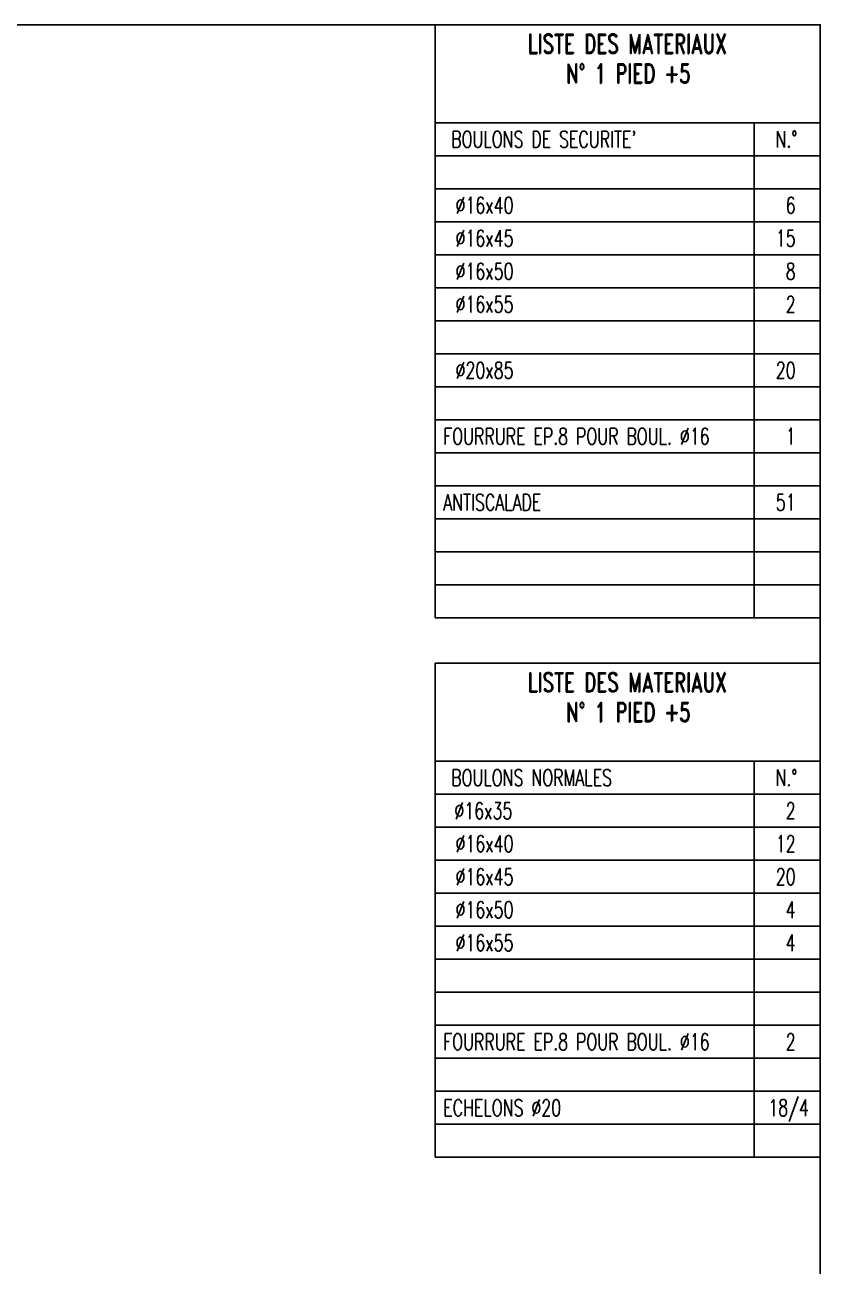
# Model space of a CAD drawing. Extents: x 686686 to 702906, y -4957 to 6593.
# Drawn here: x 700014 to 702906, y 2010 to 6523 of the extents above; entities that cross this region are included whole.
import ezdxf
from ezdxf.enums import TextEntityAlignment as Align

# ---------------------------------------------------------------- set-up
doc = ezdxf.new("R2010")
doc.units = 0
doc.header["$LTSCALE"] = 200
doc.header["$MEASUREMENT"] = 0
doc.layers.add('LM', color=7, linetype='CONTINUOUS')
doc.layers.add('LS', color=7, linetype='CONTINUOUS')
doc.styles.add('RD', font='ROMAND8.SHX', dxfattribs={"width": 0.7})
doc.styles.add('RS', font='ROMANS8.shx', dxfattribs={"width": 0.7})

msp = doc.modelspace()

# ---------------------------------------------------------------- linework, layer by layer
at = {"layer": 'LS', "color": 3}
for p, q in [((701506.108, 6522.765), (701506.108, 4366.983)), ((701506.108, 6522.765), (702906.108, 6522.765)), ((702906.108, 6166.765), (701506.108, 6166.765)), ((702665.837, 6166.765), (702665.837, 4366.983)), ((702665.837, 6166.765), (702665.837, 4366.983)), ((702906.108, 6046.782), (701506.108, 6046.782)), ((702906.108, 4366.983), (701506.108, 4366.983)), ((701506.108, 4201.622), (701506.108, 2405.79)), ((701506.108, 4201.622), (702906.108, 4201.622)), ((702906.108, 2285.807), (702906.108, 4201.622)), ((702906.108, 3845.622), (701506.108, 3845.622)), ((702665.837, 3845.622), (702665.837, 2405.79)), ((702665.837, 3845.622), (702665.837, 2405.79)), ((702906.108, 3725.639), (701506.108, 3725.639)), ((702906.108, 2405.79), (701506.108, 2405.79))]:
    msp.add_line(p, q, dxfattribs=at)
at = {"layer": 'LS', "color": 6}
for p, q in [((702906.108, 5926.798), (701506.108, 5926.798)), ((702906.108, 5806.798), (701506.108, 5806.798)), ((702906.108, 5686.815), (701506.108, 5686.815)), ((702906.108, 5686.798), (701506.108, 5686.798)), ((702906.108, 5566.832), (701506.108, 5566.832)), ((702906.108, 5446.866), (701506.108, 5446.866)), ((702906.108, 5326.866), (701506.108, 5326.866)), ((702906.108, 5206.882), (701506.108, 5206.882)), ((702906.108, 5086.899), (701506.108, 5086.899)), ((702906.108, 4966.916), (701506.108, 4966.916)), ((702906.108, 4846.933), (701506.108, 4846.933)), ((702906.108, 4726.933), (701506.108, 4726.933)), ((702906.108, 4606.95), (701506.108, 4606.95)), ((702906.108, 4606.95), (701506.108, 4606.95)), ((702906.108, 4486.966), (701506.108, 4486.966)), ((702906.108, 3605.656), (701506.108, 3605.656)), ((702906.108, 3485.656), (701506.108, 3485.656)), ((702906.108, 3365.673), (701506.108, 3365.673)), ((702906.108, 3365.656), (701506.108, 3365.656)), ((702906.108, 3245.69), (701506.108, 3245.69)), ((702906.108, 3125.706), (701506.108, 3125.706)), ((702906.108, 3005.723), (701506.108, 3005.723)), ((702906.108, 2885.74), (701506.108, 2885.74)), ((702906.108, 2765.757), (701506.108, 2765.757)), ((702906.108, 2645.757), (701506.108, 2645.757)), ((702906.108, 2525.774), (701506.108, 2525.774)), ((702906.108, 2525.774), (701506.108, 2525.774)), ((702906.108, 2525.774), (701506.108, 2525.774))]:
    msp.add_line(p, q, dxfattribs=at)
at = {"layer": 'LS', "color": 8}
msp.add_lwpolyline([(686686.108, 6522.765), (686686.108, -4957.235), (699406.108, -4957.235), (699406.108, -3357.235), (702906.108, -3357.235), (702906.108, 6522.765), (686686.108, 6522.765)], close=True, dxfattribs=at)

# ---------------------------------------------------------------- texts
at = {"layer": 'LM', "style": 'RD', "width": 0.7}
for s, p in [('LISTE DES MATERIAUX', (702204.417, 6453.68)), ('N%%D 1 PIED +5', (702208.332, 6345.678)), ('LISTE DES MATERIAUX', (702204.417, 4132.538)), ('N%%D 1 PIED +5', (702208.332, 4024.535))]:
    msp.add_text(s, height=69.993, dxfattribs=at).set_placement(p, align=Align.MIDDLE)
at = {"layer": 'LM', "char_height": 59.9916, "style": 'RD'}
for s, insert, attachment_point in [("BOULONS DE SECURITE'", (701564.52, 6106.773), 4), ('N.°', (702823.12, 6106.773), 6), ('BOULONS NORMALES', (701564.52, 3785.631), 4), ('N.°', (702823.12, 3785.631), 6)]:
    msp.add_mtext(s, dxfattribs=dict(at, insert=insert, attachment_point=attachment_point))
at = {"layer": 'LS', "color": 7, "style": 'RS', "width": 0.7}
for s, p in [('∅16x40', (701580.492, 5836.828)), ('∅16x45', (701580.492, 5716.828)), ('∅16x50', (701580.492, 5596.845)), ('∅16x55', (701580.492, 5476.878)), ('∅20x85', (701580.492, 5236.912)), ('FOURRURE EP.8 POUR BOUL. %%C16', (701535.839, 4996.895)), ('ANTISCALADE', (701535.839, 4756.912)), ('∅16x35', (701576.281, 3635.611)), ('∅16x40', (701580.492, 3515.685)), ('∅16x45', (701580.492, 3395.685)), ('∅16x50', (701580.492, 3275.719)), ('∅16x55', (701580.492, 3155.736)), ('FOURRURE EP.8 POUR BOUL. %%C16', (701535.839, 2795.736)), ('ECHELONS %%C20', (701535.839, 2555.753))]:
    msp.add_text(s, height=59.9916, dxfattribs=at).set_placement(p)
for s, height, p in [('6', 59.992, (702816.831, 5836.828)), ('15', 59.9916, (702816.831, 5716.828)), ('8', 59.992, (702816.831, 5596.845)), ('2', 59.992, (702816.831, 5476.878)), ('20', 59.9916, (702816.831, 5236.912)), ('1', 59.992, (702816.831, 4996.929)), ('51', 59.9916, (702816.831, 4756.945)), ('2', 59.992, (702816.831, 3635.669)), ('12', 59.9916, (702816.831, 3515.685)), ('20', 59.9916, (702816.831, 3395.685)), ('4', 59.992, (702816.831, 3275.719)), ('4', 59.992, (702816.831, 3155.736)), ('2', 59.992, (702816.831, 2795.769)), ('18/4', 59.9916, (702865.11, 2555.786))]:
    msp.add_text(s, height=height, dxfattribs=at).set_placement(p, align=Align.RIGHT)

doc.saveas('drawing.dxf')
